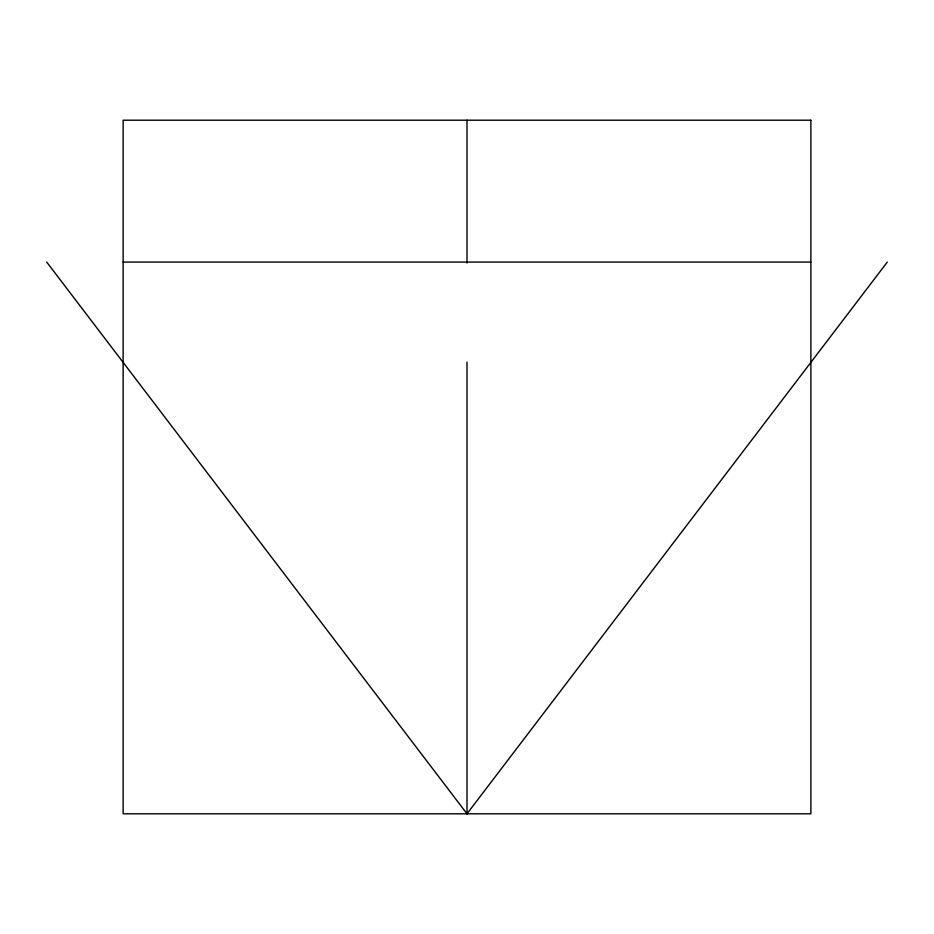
<?xml version="1.0" encoding="UTF-8"?>
<svg xmlns="http://www.w3.org/2000/svg" width="934" height="934" viewBox="0 0 934 934"><rect width="100%" height="100%" fill="white"/><g stroke="black" fill="none" stroke-linecap="round" stroke-linejoin="round"><path stroke-width="1.4" d="M46.7 262.069L467 813.794L887.3 262.069M123.125 262.069L810.875 262.069M467 120.206L467 263.003M467 362.088L467 813.794M810.875 120.206L123.125 120.206L123.125 813.794L810.875 813.794L810.875 120.206"/></g></svg>
